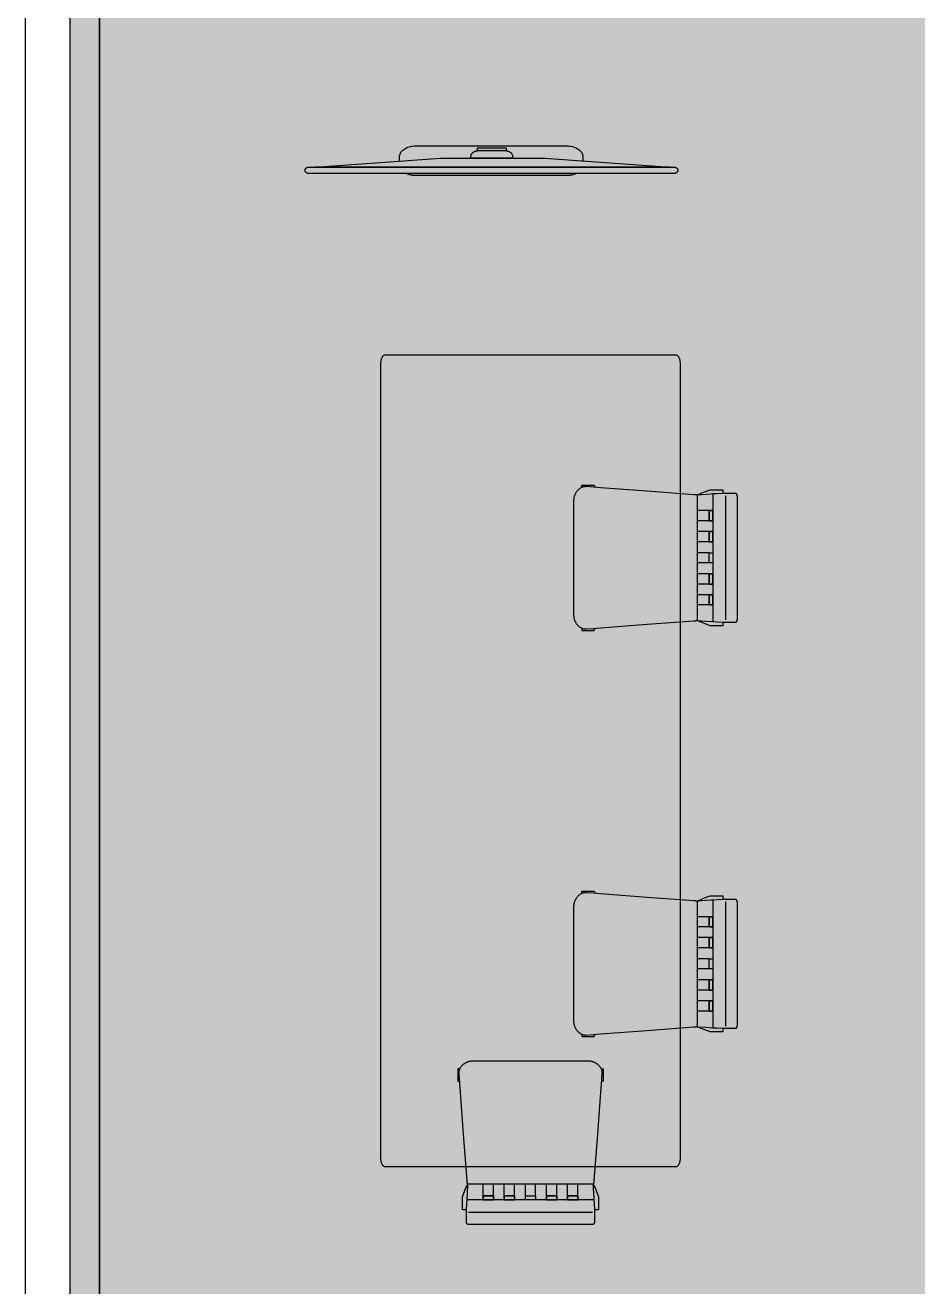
# Model space of a CAD drawing. Header units: metres. Extents: x -3.1 to 3, y -13.3 to 13.4.
# Drawn here: x -3.005 to 0, y -9.699 to -5.451 of the extents above; entities that cross this region are included whole.
import ezdxf

# ---------------------------------------------------------------- set-up
doc = ezdxf.new("R2010")
doc.units = ezdxf.units.M
doc.header["$MEASUREMENT"] = 0
for name, color, linetype in [('Poly-Appliances', 45, 'Continuous'), ('Poly-DimensionsExterior', 255, 'Continuous'), ('Poly-Furniture', 45, 'Continuous'), ('Poly-RoomsHatch', 31, 'Continuous'), ('Poly-WallsHatch', 8, 'Continuous')]:
    doc.layers.add(name, color=color, linetype=linetype)

msp = doc.modelspace()

# ---------------------------------------------------------------- hatches: boundary and pattern name
at = {"layer": 'Poly-RoomsHatch'}
h = msp.add_hatch(color=31, dxfattribs=at)
h.dxf.hatch_style = 1
h.paths.add_polyline_path([(-2.755273, -11.584335), (0.893237, -11.584335), (0.893237, -7.204682), (2.755273, -7.204682), (2.755273, 9.589497), (1.219811, 9.589497), (-1.184988, 9.589497), (-1.184988, 10.128293), (-2.755273, 10.128293)])
at = {"layer": 'Poly-WallsHatch'}
h = msp.add_hatch(color=8, dxfattribs=at)
h.dxf.hatch_style = 1
h.paths.add_polyline_path([(-2.755273, -11.584335), (-2.755273, 11.584334), (-2.855273, 11.684334), (-2.855273, -11.684335)])

# ---------------------------------------------------------------- linework, layer by layer
at = {"layer": 'Poly-Appliances', "color": 45}
for points in [[(-1.745025, -5.893995), (-1.744824, -5.890825), (-1.744234, -5.88773), (-1.743269, -5.884721), (-1.741948, -5.881809), (-1.740286, -5.879004), (-1.738299, -5.876319), (-1.736005, -5.873763), (-1.733418, -5.871349), (-1.730557, -5.869087), (-1.727437, -5.866988), (-1.724074, -5.865062), (-1.720485, -5.863323), (-1.716686, -5.861779), (-1.712695, -5.860442), (-1.708526, -5.859324), (-1.704197, -5.858435), (-1.699724, -5.857787), (-1.695123, -5.857389), (-1.690411, -5.857254)], [(-1.690411, -5.857254), (-1.182227, -5.857254)], [(-1.182227, -5.857254), (-1.177515, -5.857389), (-1.172914, -5.857787), (-1.168441, -5.858435), (-1.164112, -5.859324), (-1.159943, -5.860442), (-1.155952, -5.861779), (-1.152153, -5.863323), (-1.148564, -5.865062), (-1.145201, -5.866988), (-1.142081, -5.869087), (-1.13922, -5.871349), (-1.136633, -5.873763), (-1.134339, -5.876319), (-1.132352, -5.879004), (-1.13069, -5.881809), (-1.129369, -5.884721), (-1.128404, -5.88773), (-1.127814, -5.890825), (-1.127613, -5.893995)], [(-2.028676, -5.928758), (-1.607001, -5.898585)], [(-1.745025, -5.908462), (-1.745025, -5.893995)], [(-1.607001, -5.898585), (-1.255178, -5.898585)], [(-1.50441, -5.891497), (-1.504309, -5.889912), (-1.504014, -5.888365), (-1.503532, -5.886861), (-1.502872, -5.885405), (-1.502041, -5.884003), (-1.501048, -5.882661), (-1.499901, -5.881383), (-1.498608, -5.880176), (-1.497178, -5.879044), (-1.495618, -5.877995), (-1.493936, -5.877032), (-1.492142, -5.876162), (-1.490243, -5.87539), (-1.488247, -5.874721), (-1.486162, -5.874162), (-1.483997, -5.873717), (-1.48176, -5.873393), (-1.479459, -5.873194), (-1.477102, -5.873126)], [(-1.50441, -5.898588), (-1.50441, -5.891497)], [(-1.364734, -5.898588), (-1.50441, -5.898588)], [(-1.384914, -5.865225), (-1.483737, -5.865225)], [(-1.483737, -5.865225), (-1.483737, -5.873134)], [(-1.483737, -5.873134), (-1.384914, -5.873134)], [(-1.477102, -5.873126), (-1.392041, -5.873126)], [(-1.392041, -5.873126), (-1.389684, -5.873194), (-1.387383, -5.873393), (-1.385145, -5.873717), (-1.38298, -5.874162), (-1.380896, -5.874721), (-1.3789, -5.87539), (-1.377001, -5.876162), (-1.375206, -5.877032), (-1.373525, -5.877995), (-1.371965, -5.879044), (-1.370535, -5.880176), (-1.369242, -5.881383), (-1.368095, -5.882661), (-1.367102, -5.884003), (-1.366271, -5.885405), (-1.365611, -5.886861), (-1.365129, -5.888365), (-1.364834, -5.889912), (-1.364734, -5.891497)], [(-1.384914, -5.873134), (-1.384914, -5.865225)], [(-1.384914, -5.865225), (-1.384914, -5.865225)], [(-1.364734, -5.891497), (-1.364734, -5.898588)], [(-1.364734, -5.891497), (-1.364734, -5.891497)], [(-1.255178, -5.898585), (-0.833502, -5.928758)], [(-1.127613, -5.893995), (-1.127613, -5.907708)], [(-2.062742, -5.937945), (-2.062692, -5.937155), (-2.062544, -5.936384), (-2.062302, -5.935633), (-2.06197, -5.934906), (-2.061553, -5.934206), (-2.061055, -5.933535), (-2.060479, -5.932896), (-2.059831, -5.932292), (-2.059114, -5.931726), (-2.058333, -5.9312), (-2.057492, -5.930718), (-2.056594, -5.930282), (-2.055644, -5.929895), (-2.054647, -5.92956), (-2.053606, -5.929279), (-2.052525, -5.929056), (-2.051409, -5.928893), (-2.050263, -5.928793), (-2.049089, -5.928759)], [(-2.062742, -5.941233), (-2.062742, -5.937945)], [(-2.049089, -5.950418), (-2.050263, -5.950384), (-2.051409, -5.950284), (-2.052525, -5.950121), (-2.053606, -5.949898), (-2.054647, -5.949618), (-2.055644, -5.949283), (-2.056594, -5.948896), (-2.057492, -5.94846), (-2.058333, -5.947977), (-2.059114, -5.947452), (-2.059831, -5.946886), (-2.060479, -5.946282), (-2.061055, -5.945643), (-2.061553, -5.944972), (-2.06197, -5.944271), (-2.062302, -5.943544), (-2.062544, -5.942794), (-2.062692, -5.942022), (-2.062742, -5.941233)], [(-2.049089, -5.928759), (-0.822006, -5.928759)], [(-2.049089, -5.928759), (-2.049089, -5.928759)], [(-0.833502, -5.928758), (-2.028676, -5.928758)], [(-0.833502, -5.928758), (-0.833502, -5.928758)], [(-0.822006, -5.928759), (-0.820832, -5.928793), (-0.819685, -5.928893), (-0.818569, -5.929056), (-0.817489, -5.929279), (-0.816447, -5.92956), (-0.815449, -5.929895), (-0.814499, -5.930282), (-0.813601, -5.930718), (-0.812759, -5.9312), (-0.811978, -5.931726), (-0.81126, -5.932292), (-0.810612, -5.932896), (-0.810036, -5.933535), (-0.809538, -5.934206), (-0.80912, -5.934906), (-0.808789, -5.935633), (-0.808546, -5.936384), (-0.808398, -5.937155), (-0.808348, -5.937945)], [(-0.808348, -5.941233), (-0.808398, -5.942022), (-0.808546, -5.942794), (-0.808789, -5.943544), (-0.80912, -5.944271), (-0.809538, -5.944972), (-0.810036, -5.945643), (-0.810612, -5.946282), (-0.81126, -5.946886), (-0.811978, -5.947452), (-0.812759, -5.947977), (-0.813601, -5.94846), (-0.814499, -5.948896), (-0.815449, -5.949283), (-0.816447, -5.949618), (-0.817489, -5.949898), (-0.818569, -5.950121), (-0.819685, -5.950284), (-0.820832, -5.950384), (-0.822006, -5.950418)], [(-0.808348, -5.937945), (-0.808348, -5.941233)], [(-0.822006, -5.950418), (-2.049089, -5.950418)], [(-1.690411, -5.957254), (-1.69219, -5.957235), (-1.693954, -5.957178), (-1.695703, -5.957084), (-1.697436, -5.956953), (-1.699153, -5.956786), (-1.700852, -5.956583), (-1.702533, -5.956345), (-1.704195, -5.956073), (-1.705836, -5.955768), (-1.707456, -5.955429), (-1.709054, -5.955057), (-1.710629, -5.954653), (-1.71218, -5.954218), (-1.713707, -5.953752), (-1.715208, -5.953256), (-1.716683, -5.95273), (-1.718131, -5.952176), (-1.71955, -5.951592), (-1.72094, -5.950981)], [(-1.182227, -5.957254), (-1.690411, -5.957254)], [(-1.150496, -5.950421), (-1.151924, -5.951085), (-1.153385, -5.951719), (-1.154878, -5.952322), (-1.156401, -5.952894), (-1.157953, -5.953434), (-1.159534, -5.953941), (-1.161142, -5.954415), (-1.162777, -5.954855), (-1.164437, -5.95526), (-1.166122, -5.95563), (-1.16783, -5.955964), (-1.169561, -5.956261), (-1.171313, -5.95652), (-1.173086, -5.956742), (-1.174879, -5.956925), (-1.17669, -5.957068), (-1.178519, -5.957171), (-1.180365, -5.957233), (-1.182227, -5.957254)]]:
    msp.add_lwpolyline(points, dxfattribs=at)
at = {"layer": 'Poly-DimensionsExterior', "color": 255}
msp.add_lwpolyline([(-3.005273, -0.266607), (-3.005273, -11.684335), (-2.905273, -11.684335)], dxfattribs=at)
at = {"layer": 'Poly-Furniture', "color": 45}
for points in [[(-1.807853, -6.590485), (-1.807795, -6.587902), (-1.807623, -6.585379), (-1.807344, -6.582927), (-1.806961, -6.580553), (-1.806479, -6.578267), (-1.805903, -6.576078), (-1.805237, -6.573995), (-1.804488, -6.572027), (-1.803658, -6.570183), (-1.802753, -6.568472), (-1.801779, -6.566902), (-1.800738, -6.565484), (-1.799637, -6.564225), (-1.798481, -6.563135), (-1.797272, -6.562224), (-1.796018, -6.561499), (-1.794722, -6.56097), (-1.793389, -6.560646), (-1.792024, -6.560536)], [(-1.792024, -6.560536), (-0.815954, -6.560536)], [(-0.815954, -6.560536), (-0.814586, -6.560646), (-0.813251, -6.56097), (-0.811953, -6.561499), (-0.810697, -6.562224), (-0.809487, -6.563135), (-0.808329, -6.564225), (-0.807227, -6.565484), (-0.806186, -6.566902), (-0.805211, -6.568472), (-0.804306, -6.570183), (-0.803476, -6.572027), (-0.802726, -6.573995), (-0.80206, -6.576078), (-0.801484, -6.578267), (-0.801002, -6.580553), (-0.800619, -6.582927), (-0.800339, -6.585379), (-0.800168, -6.587902), (-0.80011, -6.590485)], [(-1.807853, -9.2661), (-1.807853, -6.590485)], [(-0.80011, -6.590485), (-0.80011, -9.2661)], [(-0.80011, -6.590485), (-0.80011, -6.590485)], [(-1.145764, -7.018057), (-1.144573, -7.016695), (-1.143336, -7.015389), (-1.142055, -7.014143), (-1.140733, -7.012958), (-1.13937, -7.011836), (-1.137968, -7.010779), (-1.136529, -7.009788), (-1.135054, -7.008866), (-1.133545, -7.008014), (-1.132004, -7.007234), (-1.130431, -7.006529), (-1.128829, -7.005899), (-1.1272, -7.005348), (-1.125544, -7.004876), (-1.123863, -7.004486), (-1.122159, -7.004179), (-1.120434, -7.003958), (-1.118688, -7.003823), (-1.116925, -7.003778)], [(-1.130848, -7.006709), (-1.130697, -6.99995)], [(-1.130697, -6.99995), (-1.089615, -6.999848)], [(-1.116925, -7.003778), (-1.092541, -7.005602)], [(-1.092541, -7.005602), (-1.068158, -7.007433)], [(-1.089615, -6.999848), (-1.086664, -7.006601)], [(-1.068158, -7.007433), (-0.910915, -7.019208)], [(-1.15776, -7.052391), (-1.157722, -7.050291), (-1.15761, -7.048212), (-1.157424, -7.046158), (-1.157166, -7.04413), (-1.156838, -7.042129), (-1.156442, -7.040158), (-1.155979, -7.038218), (-1.15545, -7.036311), (-1.154858, -7.034439), (-1.154203, -7.032604), (-1.153487, -7.030808), (-1.152712, -7.029053), (-1.15188, -7.02734), (-1.150992, -7.025671), (-1.150049, -7.024049), (-1.149053, -7.022474), (-1.148006, -7.020949), (-1.146909, -7.019477), (-1.145764, -7.018057)], [(-1.15776, -7.436485), (-1.15776, -7.052391)], [(-0.910915, -7.019208), (-0.753673, -7.030976)], [(-0.753673, -7.030976), (-0.753363, -7.030977), (-0.753054, -7.030981), (-0.752745, -7.030988), (-0.752438, -7.030998), (-0.75213, -7.03101), (-0.751824, -7.031025), (-0.751518, -7.031043), (-0.751212, -7.031063), (-0.750908, -7.031086), (-0.750604, -7.031112), (-0.7503, -7.03114), (-0.749998, -7.031171), (-0.749696, -7.031205), (-0.749394, -7.031241), (-0.749093, -7.03128), (-0.748793, -7.031321), (-0.748494, -7.031365), (-0.748195, -7.031412), (-0.747897, -7.031461)], [(-0.747897, -7.031461), (-0.747599, -7.031513), (-0.747302, -7.031568), (-0.747005, -7.031626), (-0.746709, -7.031686), (-0.746414, -7.031748), (-0.746119, -7.031813), (-0.745825, -7.03188), (-0.745532, -7.03195), (-0.74524, -7.032022), (-0.744949, -7.032096), (-0.744658, -7.032173), (-0.744368, -7.032253), (-0.744079, -7.032335), (-0.743791, -7.032419), (-0.743504, -7.032506), (-0.743217, -7.032596), (-0.742932, -7.032688), (-0.742647, -7.032782), (-0.742363, -7.032879)], [(-0.742363, -7.032886), (-0.742375, -7.085516)], [(-0.742363, -7.032886), (-0.742375, -7.085516)], [(-0.742363, -7.032879), (-0.735986, -7.029977)], [(-0.738834, -7.032669), (-0.742363, -7.032886)], [(-0.738834, -7.032669), (-0.742363, -7.032886)], [(-0.735305, -7.032445), (-0.738834, -7.032669)], [(-0.735305, -7.032445), (-0.738834, -7.032669)], [(-0.735986, -7.029977), (-0.729608, -7.027075)], [(-0.731782, -7.032228), (-0.735305, -7.032445)], [(-0.731782, -7.032228), (-0.735305, -7.032445)], [(-0.728253, -7.032004), (-0.731782, -7.032228)], [(-0.728253, -7.032004), (-0.731782, -7.032228)], [(-0.729608, -7.027075), (-0.720918, -7.023123)], [(-0.712186, -7.030998), (-0.728253, -7.032004)], [(-0.720918, -7.023123), (-0.699022, -7.015633)], [(-0.696114, -7.029999), (-0.712186, -7.030998)], [(-0.699022, -7.015633), (-0.655814, -7.015633)], [(-0.68982, -7.029608), (-0.696114, -7.029999)], [(-0.675964, -7.028747), (-0.68982, -7.029608)], [(-0.68982, -7.029608), (-0.68982, -7.459268)], [(-0.655814, -7.027487), (-0.675964, -7.028747)], [(-0.655814, -7.015633), (-0.655814, -7.027487)], [(-0.614755, -7.027487), (-0.655814, -7.027487)], [(-0.646979, -7.03534), (-0.646979, -7.453543)], [(-0.609654, -7.030035), (-0.609865, -7.029792), (-0.610083, -7.029559), (-0.61031, -7.029337), (-0.610543, -7.029126), (-0.610784, -7.028925), (-0.611032, -7.028737), (-0.611286, -7.02856), (-0.611547, -7.028395), (-0.611814, -7.028244), (-0.612087, -7.028104), (-0.612365, -7.027978), (-0.612648, -7.027866), (-0.612937, -7.027768), (-0.61323, -7.027683), (-0.613527, -7.027614), (-0.613829, -7.027559), (-0.614134, -7.02752), (-0.614443, -7.027496), (-0.614755, -7.027487)], [(-0.607529, -7.036172), (-0.607535, -7.035796), (-0.607555, -7.035424), (-0.607588, -7.035056), (-0.607634, -7.034693), (-0.607692, -7.034334), (-0.607762, -7.033982), (-0.607844, -7.033635), (-0.607938, -7.033294), (-0.608043, -7.032959), (-0.608159, -7.032631), (-0.608285, -7.03231), (-0.608423, -7.031997), (-0.60857, -7.031691), (-0.608728, -7.031393), (-0.608895, -7.031103), (-0.609071, -7.030822), (-0.609257, -7.03055), (-0.609451, -7.030288), (-0.609654, -7.030035)], [(-0.607529, -7.452704), (-0.607529, -7.036172)], [(-0.742375, -7.085516), (-0.742387, -7.139607)], [(-0.742375, -7.085516), (-0.742387, -7.139607)], [(-0.702407, -7.085516), (-0.742375, -7.085516)], [(-0.702407, -7.119849), (-0.702407, -7.085516)], [(-0.702407, -7.085516), (-0.68982, -7.085516)], [(-0.68982, -7.085516), (-0.702407, -7.085516)], [(-0.702407, -7.085516), (-0.702407, -7.119849)], [(-0.68982, -7.085516), (-0.702407, -7.085516)], [(-0.702407, -7.085516), (-0.702407, -7.119849)], [(-0.68982, -7.085516), (-0.702407, -7.085516)], [(-0.702407, -7.085516), (-0.702407, -7.119849)], [(-0.68982, -7.085516), (-0.68982, -7.119849)], [(-0.68982, -7.119849), (-0.68982, -7.085516)], [(-0.68982, -7.119849), (-0.68982, -7.085516)], [(-0.68982, -7.119849), (-0.68982, -7.085516)], [(-0.702407, -7.119849), (-0.742375, -7.119849)], [(-0.68982, -7.119849), (-0.702407, -7.119849)], [(-0.702407, -7.119849), (-0.702407, -7.119849)], [(-0.702407, -7.119849), (-0.68982, -7.119849)], [(-0.702407, -7.119849), (-0.702407, -7.119849)], [(-0.702407, -7.119849), (-0.68982, -7.119849)], [(-0.702407, -7.119849), (-0.68982, -7.119849)], [(-0.68982, -7.119849), (-0.68982, -7.119849)], [(-0.68982, -7.119849), (-0.68982, -7.119849)], [(-0.742387, -7.139607), (-0.742399, -7.190347)], [(-0.742387, -7.139607), (-0.742399, -7.190347)], [(-0.702407, -7.156014), (-0.742375, -7.156014)], [(-0.702407, -7.190347), (-0.702407, -7.156014)], [(-0.702407, -7.156014), (-0.68982, -7.156014)], [(-0.68982, -7.156014), (-0.702407, -7.156014)], [(-0.702407, -7.156014), (-0.702407, -7.190347)], [(-0.68982, -7.156014), (-0.702407, -7.156014)], [(-0.702407, -7.156014), (-0.702407, -7.190347)], [(-0.68982, -7.156014), (-0.702407, -7.156014)], [(-0.702407, -7.156014), (-0.702407, -7.190347)], [(-0.68982, -7.156014), (-0.68982, -7.190347)], [(-0.68982, -7.190347), (-0.68982, -7.156014)], [(-0.68982, -7.190347), (-0.68982, -7.156014)], [(-0.68982, -7.190347), (-0.68982, -7.156014)], [(-0.702407, -7.190347), (-0.742411, -7.190347)], [(-0.742399, -7.190347), (-0.742399, -7.227467)], [(-0.742399, -7.190347), (-0.742399, -7.227467)], [(-0.68982, -7.190347), (-0.702407, -7.190347)], [(-0.702407, -7.190347), (-0.702407, -7.190347)], [(-0.702407, -7.190347), (-0.68982, -7.190347)], [(-0.702407, -7.190347), (-0.702407, -7.190347)], [(-0.702407, -7.190347), (-0.68982, -7.190347)], [(-0.702407, -7.190347), (-0.68982, -7.190347)], [(-0.68982, -7.190347), (-0.68982, -7.190347)], [(-0.68982, -7.190347), (-0.68982, -7.190347)], [(-0.742399, -7.227467), (-0.742411, -7.242542)], [(-0.742399, -7.227467), (-0.742411, -7.242542)], [(-0.702407, -7.227467), (-0.742411, -7.227467)], [(-0.742411, -7.242542), (-0.742411, -7.261409)], [(-0.742411, -7.242542), (-0.742411, -7.261409)], [(-0.742411, -7.261409), (-0.742387, -7.349269)], [(-0.742411, -7.261409), (-0.742387, -7.349269)], [(-0.702407, -7.261409), (-0.742411, -7.261409)], [(-0.702407, -7.261409), (-0.702407, -7.227467)], [(-0.702407, -7.227467), (-0.68982, -7.227467)], [(-0.68982, -7.261409), (-0.702407, -7.261409)], [(-0.702407, -7.261409), (-0.702407, -7.261409)], [(-0.68982, -7.227467), (-0.68982, -7.261409)], [(-0.702407, -7.298529), (-0.742375, -7.298529)], [(-0.702407, -7.332863), (-0.702407, -7.298529)], [(-0.702407, -7.298529), (-0.68982, -7.298529)], [(-0.68982, -7.298529), (-0.702407, -7.298529)], [(-0.702407, -7.298529), (-0.702407, -7.332863)], [(-0.68982, -7.298529), (-0.702407, -7.298529)], [(-0.702407, -7.298529), (-0.702407, -7.332863)], [(-0.68982, -7.298529), (-0.68982, -7.332863)], [(-0.68982, -7.332863), (-0.68982, -7.298529)], [(-0.68982, -7.332863), (-0.68982, -7.298529)], [(-0.742387, -7.349269), (-0.742375, -7.40336)], [(-0.742387, -7.349269), (-0.742375, -7.40336)], [(-0.702407, -7.332863), (-0.742375, -7.332863)], [(-0.68982, -7.332863), (-0.702407, -7.332863)], [(-0.702407, -7.332863), (-0.702407, -7.332863)], [(-0.702407, -7.332863), (-0.68982, -7.332863)], [(-0.702407, -7.332863), (-0.68982, -7.332863)], [(-0.68982, -7.332863), (-0.68982, -7.332863)], [(-0.68982, -7.332863), (-0.68982, -7.332863)], [(-0.702407, -7.369027), (-0.742375, -7.369027)], [(-0.702407, -7.40336), (-0.702407, -7.369027)], [(-0.702407, -7.369027), (-0.68982, -7.369027)], [(-0.68982, -7.369027), (-0.702407, -7.369027)], [(-0.702407, -7.369027), (-0.702407, -7.40336)], [(-0.68982, -7.369027), (-0.702407, -7.369027)], [(-0.702407, -7.369027), (-0.702407, -7.40336)], [(-0.68982, -7.369027), (-0.68982, -7.40336)], [(-0.68982, -7.40336), (-0.68982, -7.369027)], [(-0.68982, -7.40336), (-0.68982, -7.369027)], [(-0.742375, -7.40336), (-0.742363, -7.45599)], [(-0.742375, -7.40336), (-0.742363, -7.45599)], [(-0.702407, -7.40336), (-0.742375, -7.40336)], [(-0.68982, -7.40336), (-0.702407, -7.40336)], [(-0.702407, -7.40336), (-0.702407, -7.40336)], [(-0.702407, -7.40336), (-0.68982, -7.40336)], [(-0.702407, -7.40336), (-0.68982, -7.40336)], [(-0.68982, -7.40336), (-0.68982, -7.40336)], [(-0.68982, -7.40336), (-0.68982, -7.40336)], [(-1.145764, -7.470819), (-1.146909, -7.4694), (-1.148006, -7.467927), (-1.149053, -7.466402), (-1.150049, -7.464828), (-1.150992, -7.463205), (-1.15188, -7.461536), (-1.152712, -7.459823), (-1.153487, -7.458068), (-1.154203, -7.456272), (-1.154858, -7.454437), (-1.15545, -7.452565), (-1.155979, -7.450658), (-1.156442, -7.448718), (-1.156838, -7.446747), (-1.157166, -7.444746), (-1.157424, -7.442718), (-1.15761, -7.440664), (-1.157722, -7.438586), (-1.15776, -7.436485)], [(-1.116925, -7.485098), (-1.118688, -7.485053), (-1.120434, -7.484918), (-1.122159, -7.484697), (-1.123863, -7.48439), (-1.125544, -7.484), (-1.1272, -7.483528), (-1.128829, -7.482977), (-1.130431, -7.482347), (-1.132004, -7.481642), (-1.133545, -7.480862), (-1.135054, -7.48001), (-1.136529, -7.479088), (-1.137968, -7.478098), (-1.13937, -7.47704), (-1.140733, -7.475918), (-1.142055, -7.474733), (-1.143336, -7.473487), (-1.144573, -7.472181), (-1.145764, -7.470819)], [(-0.910915, -7.469668), (-1.068158, -7.481443)], [(-0.753673, -7.4579), (-0.910915, -7.469668)], [(-0.747897, -7.457415), (-0.748195, -7.457464), (-0.748494, -7.457511), (-0.748793, -7.457555), (-0.749093, -7.457596), (-0.749394, -7.457635), (-0.749696, -7.457671), (-0.749998, -7.457705), (-0.7503, -7.457736), (-0.750604, -7.457764), (-0.750908, -7.45779), (-0.751212, -7.457813), (-0.751518, -7.457833), (-0.751824, -7.457851), (-0.75213, -7.457866), (-0.752438, -7.457878), (-0.752745, -7.457888), (-0.753054, -7.457895), (-0.753363, -7.457899), (-0.753673, -7.4579)], [(-0.742363, -7.455997), (-0.742647, -7.456094), (-0.742932, -7.456188), (-0.743217, -7.45628), (-0.743504, -7.45637), (-0.743791, -7.456457), (-0.744079, -7.456541), (-0.744368, -7.456623), (-0.744658, -7.456703), (-0.744949, -7.45678), (-0.74524, -7.456854), (-0.745532, -7.456926), (-0.745825, -7.456996), (-0.746119, -7.457063), (-0.746414, -7.457128), (-0.746709, -7.45719), (-0.747005, -7.45725), (-0.747302, -7.457308), (-0.747599, -7.457363), (-0.747897, -7.457415)], [(-0.742363, -7.45599), (-0.712186, -7.457879)], [(-0.735986, -7.458899), (-0.742363, -7.455997)], [(-0.729608, -7.461801), (-0.735986, -7.458899)], [(-0.699022, -7.473243), (-0.729608, -7.461801)], [(-0.712186, -7.457879), (-0.68982, -7.459268)], [(-0.655814, -7.473243), (-0.699022, -7.473243)], [(-0.68982, -7.459268), (-0.675964, -7.460129)], [(-0.675964, -7.460129), (-0.655814, -7.461389)], [(-0.655814, -7.461389), (-0.655814, -7.473243)], [(-0.655814, -7.461389), (-0.614755, -7.461389)], [(-0.614755, -7.461389), (-0.614443, -7.461381), (-0.614134, -7.461357), (-0.613829, -7.461317), (-0.613527, -7.461262), (-0.61323, -7.461193), (-0.612937, -7.461108), (-0.612648, -7.46101), (-0.612365, -7.460898), (-0.612087, -7.460772), (-0.611814, -7.460633), (-0.611547, -7.460481), (-0.611286, -7.460316), (-0.611032, -7.460139), (-0.610784, -7.459951), (-0.610543, -7.459751), (-0.61031, -7.459539), (-0.610083, -7.459317), (-0.609865, -7.459084), (-0.609654, -7.458841)], [(-0.609654, -7.458841), (-0.609451, -7.458588), (-0.609257, -7.458326), (-0.609071, -7.458054), (-0.608895, -7.457773), (-0.608728, -7.457483), (-0.60857, -7.457185), (-0.608423, -7.45688), (-0.608285, -7.456566), (-0.608159, -7.456245), (-0.608043, -7.455917), (-0.607938, -7.455582), (-0.607844, -7.455241), (-0.607762, -7.454894), (-0.607692, -7.454542), (-0.607634, -7.454184), (-0.607588, -7.45382), (-0.607555, -7.453453), (-0.607535, -7.45308), (-0.607529, -7.452704)], [(-1.130848, -7.482167), (-1.130697, -7.48889)], [(-1.130697, -7.48889), (-1.089615, -7.488984)], [(-1.092541, -7.483274), (-1.116925, -7.485098)], [(-1.068158, -7.481443), (-1.092541, -7.483274)], [(-1.089615, -7.488984), (-1.086935, -7.482854)], [(-1.130848, -8.374468), (-1.130697, -8.367708)], [(-1.130697, -8.367708), (-1.089615, -8.367607)], [(-1.089615, -8.367607), (-1.086664, -8.37436)], [(-1.15776, -8.420149), (-1.157723, -8.418049), (-1.15761, -8.415971), (-1.157424, -8.413917), (-1.157166, -8.411888), (-1.156838, -8.409888), (-1.156442, -8.407916), (-1.155979, -8.405976), (-1.15545, -8.40407), (-1.154858, -8.402198), (-1.154203, -8.400363), (-1.153487, -8.398567), (-1.152713, -8.396811), (-1.15188, -8.395098), (-1.150992, -8.39343), (-1.150049, -8.391807), (-1.149053, -8.390233), (-1.148006, -8.388708), (-1.14691, -8.387235), (-1.145764, -8.385816)], [(-1.145764, -8.385816), (-1.144573, -8.384453), (-1.143336, -8.383148), (-1.142055, -8.381902), (-1.140733, -8.380717), (-1.13937, -8.379595), (-1.137968, -8.378537), (-1.136529, -8.377547), (-1.135054, -8.376624), (-1.133545, -8.375773), (-1.132004, -8.374993), (-1.130431, -8.374288), (-1.128829, -8.373658), (-1.1272, -8.373107), (-1.125544, -8.372635), (-1.123863, -8.372245), (-1.122159, -8.371938), (-1.120434, -8.371716), (-1.118688, -8.371582), (-1.116925, -8.371537)], [(-1.116925, -8.371537), (-1.092541, -8.373361)], [(-1.092541, -8.373361), (-1.068158, -8.375192)], [(-1.068158, -8.375192), (-0.910915, -8.386967)], [(-0.910915, -8.386967), (-0.753673, -8.398734)], [(-0.753673, -8.398734), (-0.753363, -8.398736), (-0.753054, -8.39874), (-0.752745, -8.398747), (-0.752438, -8.398756), (-0.75213, -8.398769), (-0.751824, -8.398784), (-0.751518, -8.398802), (-0.751213, -8.398822), (-0.750908, -8.398845), (-0.750604, -8.398871), (-0.7503, -8.398899), (-0.749998, -8.39893), (-0.749696, -8.398964), (-0.749394, -8.399), (-0.749094, -8.399039), (-0.748793, -8.39908), (-0.748494, -8.399124), (-0.748195, -8.39917), (-0.747898, -8.399219)], [(-0.747898, -8.399219), (-0.747599, -8.399272), (-0.747302, -8.399327), (-0.747005, -8.399385), (-0.746709, -8.399444), (-0.746414, -8.399507), (-0.746119, -8.399571), (-0.745825, -8.399639), (-0.745532, -8.399708), (-0.74524, -8.39978), (-0.744949, -8.399855), (-0.744658, -8.399932), (-0.744368, -8.400011), (-0.744079, -8.400093), (-0.743791, -8.400178), (-0.743504, -8.400265), (-0.743217, -8.400354), (-0.742932, -8.400446), (-0.742647, -8.400541), (-0.742363, -8.400638)], [(-0.742363, -8.400645), (-0.742375, -8.453274)], [(-0.742363, -8.400645), (-0.742375, -8.453274)], [(-0.742363, -8.400638), (-0.735986, -8.397736)], [(-0.738834, -8.400428), (-0.742363, -8.400645)], [(-0.738834, -8.400428), (-0.742363, -8.400645)], [(-0.735305, -8.400204), (-0.738834, -8.400428)], [(-0.735305, -8.400204), (-0.738834, -8.400428)], [(-0.735986, -8.397736), (-0.729608, -8.394834)], [(-0.731782, -8.399987), (-0.735305, -8.400204)], [(-0.731782, -8.399987), (-0.735305, -8.400204)], [(-0.728253, -8.399762), (-0.731782, -8.399987)], [(-0.728253, -8.399762), (-0.731782, -8.399987)], [(-0.729608, -8.394834), (-0.720919, -8.390882)], [(-0.712187, -8.398756), (-0.728253, -8.399762)], [(-0.720919, -8.390882), (-0.699022, -8.383392)], [(-0.696114, -8.397757), (-0.712187, -8.398756)], [(-0.699022, -8.383392), (-0.655814, -8.383392)], [(-0.689821, -8.397367), (-0.696114, -8.397757)], [(-0.675964, -8.396505), (-0.689821, -8.397367)], [(-0.689821, -8.397367), (-0.689821, -8.827027)], [(-0.655814, -8.395246), (-0.675964, -8.396505)], [(-0.655814, -8.383392), (-0.655814, -8.395246)], [(-0.614755, -8.395246), (-0.655814, -8.395246)], [(-0.646979, -8.403099), (-0.646979, -8.821302)], [(-0.609655, -8.397794), (-0.609865, -8.397551), (-0.610083, -8.397318), (-0.61031, -8.397096), (-0.610543, -8.396884), (-0.610784, -8.396684), (-0.611032, -8.396495), (-0.611286, -8.396319), (-0.611547, -8.396154), (-0.611814, -8.396002), (-0.612087, -8.395863), (-0.612365, -8.395737), (-0.612648, -8.395625), (-0.612937, -8.395526), (-0.61323, -8.395442), (-0.613527, -8.395372), (-0.613829, -8.395318), (-0.614134, -8.395278), (-0.614443, -8.395254), (-0.614755, -8.395246)], [(-0.607529, -8.403931), (-0.607535, -8.403555), (-0.607555, -8.403182), (-0.607588, -8.402814), (-0.607634, -8.402451), (-0.607692, -8.402093), (-0.607762, -8.40174), (-0.607844, -8.401393), (-0.607938, -8.401052), (-0.608043, -8.400718), (-0.608159, -8.40039), (-0.608285, -8.400069), (-0.608423, -8.399755), (-0.60857, -8.399449), (-0.608728, -8.399151), (-0.608895, -8.398862), (-0.609071, -8.398581), (-0.609257, -8.398309), (-0.609451, -8.398047), (-0.609655, -8.397794)], [(-0.607529, -8.820462), (-0.607529, -8.403931)], [(-1.15776, -8.804244), (-1.15776, -8.420149)], [(-0.742375, -8.453274), (-0.742387, -8.507365)], [(-0.742375, -8.453274), (-0.742387, -8.507365)], [(-0.702407, -8.453274), (-0.742375, -8.453274)], [(-0.702407, -8.487608), (-0.702407, -8.453274)], [(-0.702407, -8.453274), (-0.689821, -8.453274)], [(-0.689821, -8.453274), (-0.702407, -8.453274)], [(-0.702407, -8.453274), (-0.702407, -8.487608)], [(-0.689821, -8.453274), (-0.702407, -8.453274)], [(-0.702407, -8.453274), (-0.702407, -8.487608)], [(-0.689821, -8.453274), (-0.702407, -8.453274)], [(-0.702407, -8.453274), (-0.702407, -8.487608)], [(-0.689821, -8.453274), (-0.689821, -8.487608)], [(-0.689821, -8.487608), (-0.689821, -8.453274)], [(-0.689821, -8.487608), (-0.689821, -8.453274)], [(-0.689821, -8.487608), (-0.689821, -8.453274)], [(-0.702407, -8.487608), (-0.742375, -8.487608)], [(-0.689821, -8.487608), (-0.702407, -8.487608)], [(-0.702407, -8.487608), (-0.702407, -8.487608)], [(-0.702407, -8.487608), (-0.689821, -8.487608)], [(-0.702407, -8.487608), (-0.702407, -8.487608)], [(-0.702407, -8.487608), (-0.689821, -8.487608)], [(-0.702407, -8.487608), (-0.689821, -8.487608)], [(-0.689821, -8.487608), (-0.689821, -8.487608)], [(-0.689821, -8.487608), (-0.689821, -8.487608)], [(-0.742387, -8.507365), (-0.742399, -8.558106)], [(-0.742387, -8.507365), (-0.742399, -8.558106)], [(-0.702407, -8.523772), (-0.742375, -8.523772)], [(-0.702407, -8.558106), (-0.702407, -8.523772)], [(-0.702407, -8.523772), (-0.689821, -8.523772)], [(-0.689821, -8.523772), (-0.702407, -8.523772)], [(-0.702407, -8.523772), (-0.702407, -8.558106)], [(-0.689821, -8.523772), (-0.702407, -8.523772)], [(-0.702407, -8.523772), (-0.702407, -8.558106)], [(-0.689821, -8.523772), (-0.702407, -8.523772)], [(-0.702407, -8.523772), (-0.702407, -8.558106)], [(-0.689821, -8.523772), (-0.689821, -8.558106)], [(-0.689821, -8.558106), (-0.689821, -8.523772)], [(-0.689821, -8.558106), (-0.689821, -8.523772)], [(-0.689821, -8.558106), (-0.689821, -8.523772)], [(-0.702407, -8.558106), (-0.742411, -8.558106)], [(-0.742399, -8.558106), (-0.742399, -8.595225)], [(-0.742399, -8.558106), (-0.742399, -8.595225)], [(-0.689821, -8.558106), (-0.702407, -8.558106)], [(-0.702407, -8.558106), (-0.702407, -8.558106)], [(-0.702407, -8.558106), (-0.689821, -8.558106)], [(-0.702407, -8.558106), (-0.702407, -8.558106)], [(-0.702407, -8.558106), (-0.689821, -8.558106)], [(-0.702407, -8.558106), (-0.689821, -8.558106)], [(-0.689821, -8.558106), (-0.689821, -8.558106)], [(-0.689821, -8.558106), (-0.689821, -8.558106)], [(-0.742399, -8.595225), (-0.742411, -8.6103)], [(-0.742399, -8.595225), (-0.742411, -8.6103)], [(-0.702407, -8.595225), (-0.742411, -8.595225)], [(-0.742411, -8.6103), (-0.742411, -8.629168)], [(-0.742411, -8.6103), (-0.742411, -8.629168)], [(-0.702407, -8.629168), (-0.702407, -8.595225)], [(-0.702407, -8.595225), (-0.689821, -8.595225)], [(-0.689821, -8.595225), (-0.689821, -8.629168)], [(-0.742411, -8.629168), (-0.742387, -8.717028)], [(-0.742411, -8.629168), (-0.742387, -8.717028)], [(-0.702407, -8.629168), (-0.742411, -8.629168)], [(-0.702407, -8.666288), (-0.742375, -8.666288)], [(-0.689821, -8.629168), (-0.702407, -8.629168)], [(-0.702407, -8.629168), (-0.702407, -8.629168)], [(-0.702407, -8.700621), (-0.702407, -8.666288)], [(-0.702407, -8.666288), (-0.689821, -8.666288)], [(-0.689821, -8.666288), (-0.702407, -8.666288)], [(-0.702407, -8.666288), (-0.702407, -8.700621)], [(-0.689821, -8.666288), (-0.702407, -8.666288)], [(-0.702407, -8.666288), (-0.702407, -8.700621)], [(-0.689821, -8.666288), (-0.689821, -8.700621)], [(-0.689821, -8.700621), (-0.689821, -8.666288)], [(-0.689821, -8.700621), (-0.689821, -8.666288)], [(-0.702407, -8.700621), (-0.742375, -8.700621)], [(-0.689821, -8.700621), (-0.702407, -8.700621)], [(-0.702407, -8.700621), (-0.702407, -8.700621)], [(-0.702407, -8.700621), (-0.689821, -8.700621)], [(-0.702407, -8.700621), (-0.689821, -8.700621)], [(-0.689821, -8.700621), (-0.689821, -8.700621)], [(-0.689821, -8.700621), (-0.689821, -8.700621)], [(-0.742387, -8.717028), (-0.742375, -8.771119)], [(-0.742387, -8.717028), (-0.742375, -8.771119)], [(-0.702407, -8.736786), (-0.742375, -8.736786)], [(-0.702407, -8.771119), (-0.702407, -8.736786)], [(-0.702407, -8.736786), (-0.689821, -8.736786)], [(-0.689821, -8.736786), (-0.702407, -8.736786)], [(-0.702407, -8.736786), (-0.702407, -8.771119)], [(-0.689821, -8.736786), (-0.702407, -8.736786)], [(-0.702407, -8.736786), (-0.702407, -8.771119)], [(-0.689821, -8.736786), (-0.689821, -8.771119)], [(-0.689821, -8.771119), (-0.689821, -8.736786)], [(-0.689821, -8.771119), (-0.689821, -8.736786)], [(-0.742375, -8.771119), (-0.742363, -8.823748)], [(-0.742375, -8.771119), (-0.742363, -8.823748)], [(-0.702407, -8.771119), (-0.742375, -8.771119)], [(-0.689821, -8.771119), (-0.702407, -8.771119)], [(-0.702407, -8.771119), (-0.702407, -8.771119)], [(-0.702407, -8.771119), (-0.689821, -8.771119)], [(-0.702407, -8.771119), (-0.689821, -8.771119)], [(-0.689821, -8.771119), (-0.689821, -8.771119)], [(-0.689821, -8.771119), (-0.689821, -8.771119)], [(-1.145764, -8.838577), (-1.14691, -8.837158), (-1.148006, -8.835685), (-1.149053, -8.834161), (-1.150049, -8.832586), (-1.150992, -8.830964), (-1.15188, -8.829295), (-1.152713, -8.827582), (-1.153487, -8.825826), (-1.154203, -8.82403), (-1.154858, -8.822195), (-1.15545, -8.820324), (-1.155979, -8.818417), (-1.156442, -8.816477), (-1.156838, -8.814506), (-1.157166, -8.812505), (-1.157424, -8.810476), (-1.15761, -8.808422), (-1.157723, -8.806344), (-1.15776, -8.804244)], [(-0.753673, -8.825659), (-0.910915, -8.837426)], [(-0.747898, -8.825174), (-0.748195, -8.825223), (-0.748494, -8.825269), (-0.748793, -8.825313), (-0.749094, -8.825355), (-0.749394, -8.825393), (-0.749696, -8.82543), (-0.749998, -8.825463), (-0.7503, -8.825494), (-0.750604, -8.825523), (-0.750908, -8.825548), (-0.751213, -8.825571), (-0.751518, -8.825592), (-0.751824, -8.825609), (-0.75213, -8.825624), (-0.752438, -8.825637), (-0.752745, -8.825646), (-0.753054, -8.825653), (-0.753363, -8.825657), (-0.753673, -8.825659)], [(-0.742363, -8.823755), (-0.742647, -8.823852), (-0.742932, -8.823947), (-0.743217, -8.824039), (-0.743504, -8.824128), (-0.743791, -8.824215), (-0.744079, -8.8243), (-0.744368, -8.824382), (-0.744658, -8.824461), (-0.744949, -8.824538), (-0.74524, -8.824613), (-0.745532, -8.824685), (-0.745825, -8.824755), (-0.746119, -8.824822), (-0.746414, -8.824887), (-0.746709, -8.824949), (-0.747005, -8.825009), (-0.747302, -8.825066), (-0.747599, -8.825121), (-0.747898, -8.825174)], [(-0.742363, -8.823748), (-0.712187, -8.825637)], [(-0.735986, -8.826657), (-0.742363, -8.823755)], [(-0.729608, -8.82956), (-0.735986, -8.826657)], [(-0.699022, -8.841002), (-0.729608, -8.82956)], [(-0.712187, -8.825637), (-0.689821, -8.827027)], [(-0.689821, -8.827027), (-0.675964, -8.827888)], [(-0.675964, -8.827888), (-0.655814, -8.829147)], [(-0.655814, -8.829147), (-0.655814, -8.841002)], [(-0.655814, -8.829147), (-0.614755, -8.829147)], [(-0.614755, -8.829147), (-0.614443, -8.829139), (-0.614134, -8.829115), (-0.613829, -8.829076), (-0.613527, -8.829021), (-0.61323, -8.828951), (-0.612937, -8.828867), (-0.612648, -8.828768), (-0.612365, -8.828656), (-0.612087, -8.82853), (-0.611814, -8.828391), (-0.611547, -8.828239), (-0.611286, -8.828075), (-0.611032, -8.827898), (-0.610784, -8.827709), (-0.610543, -8.827509), (-0.61031, -8.827298), (-0.610083, -8.827075), (-0.609865, -8.826843), (-0.609655, -8.8266)], [(-0.609655, -8.8266), (-0.609451, -8.826347), (-0.609257, -8.826084), (-0.609071, -8.825812), (-0.608895, -8.825531), (-0.608728, -8.825242), (-0.60857, -8.824944), (-0.608423, -8.824638), (-0.608285, -8.824324), (-0.608159, -8.824004), (-0.608043, -8.823676), (-0.607938, -8.823341), (-0.607844, -8.823), (-0.607762, -8.822653), (-0.607692, -8.8223), (-0.607634, -8.821942), (-0.607588, -8.821579), (-0.607555, -8.821211), (-0.607535, -8.820839), (-0.607529, -8.820462)], [(-1.116925, -8.852856), (-1.118688, -8.852811), (-1.120434, -8.852677), (-1.122159, -8.852455), (-1.123863, -8.852149), (-1.125544, -8.851758), (-1.1272, -8.851287), (-1.128829, -8.850735), (-1.130431, -8.850106), (-1.132004, -8.8494), (-1.133545, -8.848621), (-1.135054, -8.847769), (-1.136529, -8.846847), (-1.137968, -8.845856), (-1.13937, -8.844799), (-1.140733, -8.843676), (-1.142055, -8.842491), (-1.143336, -8.841245), (-1.144573, -8.83994), (-1.145764, -8.838577)], [(-1.130848, -8.849925), (-1.130697, -8.856649)], [(-1.130697, -8.856649), (-1.089615, -8.856743)], [(-1.092541, -8.851032), (-1.116925, -8.852856)], [(-1.068158, -8.849201), (-1.092541, -8.851032)], [(-1.089615, -8.856743), (-1.086935, -8.850613)], [(-0.910915, -8.837426), (-1.068158, -8.849201)], [(-0.655814, -8.841002), (-0.699022, -8.841002)], [(-1.544663, -8.979238), (-1.544618, -8.977475), (-1.544484, -8.975729), (-1.544262, -8.974004), (-1.543956, -8.9723), (-1.543565, -8.970619), (-1.543094, -8.968963), (-1.542542, -8.967334), (-1.541913, -8.965732), (-1.541207, -8.964159), (-1.540428, -8.962618), (-1.539576, -8.961109), (-1.538654, -8.959634), (-1.537663, -8.958195), (-1.536606, -8.956793), (-1.535483, -8.95543), (-1.534298, -8.954108), (-1.533052, -8.952827), (-1.531747, -8.95159), (-1.530384, -8.950399)], [(-1.530384, -8.950399), (-1.528965, -8.949254), (-1.527492, -8.948157), (-1.525967, -8.94711), (-1.524393, -8.946114), (-1.52277, -8.945171), (-1.521102, -8.944283), (-1.519389, -8.943451), (-1.517633, -8.942676), (-1.515837, -8.94196), (-1.514002, -8.941305), (-1.512131, -8.940713), (-1.510224, -8.940184), (-1.508284, -8.939721), (-1.506312, -8.939325), (-1.504312, -8.938997), (-1.502283, -8.938739), (-1.500229, -8.938553), (-1.498151, -8.938441), (-1.496051, -8.938403)], [(-1.496051, -8.938403), (-1.111956, -8.938403)], [(-1.111956, -8.938403), (-1.109856, -8.938441), (-1.107778, -8.938553), (-1.105724, -8.938739), (-1.103695, -8.938997), (-1.101694, -8.939325), (-1.099723, -8.939721), (-1.097783, -8.940184), (-1.095876, -8.940713), (-1.094004, -8.941305), (-1.09217, -8.94196), (-1.090373, -8.942676), (-1.088618, -8.943451), (-1.086905, -8.944283), (-1.085236, -8.945171), (-1.083614, -8.946114), (-1.082039, -8.94711), (-1.080515, -8.948157), (-1.079042, -8.949254), (-1.077623, -8.950399)], [(-1.077623, -8.950399), (-1.07626, -8.95159), (-1.074955, -8.952827), (-1.073708, -8.954108), (-1.072523, -8.95543), (-1.071401, -8.956793), (-1.070344, -8.958195), (-1.069353, -8.959634), (-1.068431, -8.961109), (-1.067579, -8.962618), (-1.0668, -8.964159), (-1.066094, -8.965732), (-1.065465, -8.967334), (-1.064913, -8.968963), (-1.064441, -8.970619), (-1.064051, -8.9723), (-1.063744, -8.974004), (-1.063523, -8.975729), (-1.063389, -8.977475), (-1.063344, -8.979238)], [(-1.548455, -8.965466), (-1.54855, -9.006549)], [(-1.54855, -9.006549), (-1.54242, -9.009228)], [(-1.541732, -8.965315), (-1.548455, -8.965466)], [(-1.542839, -9.003622), (-1.544663, -8.979238)], [(-1.541008, -9.028005), (-1.542839, -9.003622)], [(-1.065167, -9.003622), (-1.066998, -9.028005)], [(-1.066275, -8.965315), (-1.059515, -8.965466)], [(-1.059414, -9.006549), (-1.066166, -9.009499)], [(-1.063344, -8.979238), (-1.065167, -9.003622)], [(-1.059515, -8.965466), (-1.059414, -9.006549)], [(-1.529233, -9.185248), (-1.541008, -9.028005)], [(-1.066998, -9.028005), (-1.078773, -9.185248)], [(-1.517466, -9.342491), (-1.529233, -9.185248)], [(-1.078773, -9.185248), (-1.090541, -9.342491)], [(-1.792024, -9.296053), (-1.793389, -9.295943), (-1.794722, -9.295619), (-1.796018, -9.29509), (-1.797272, -9.294365), (-1.798481, -9.293453), (-1.799637, -9.292363), (-1.800738, -9.291104), (-1.801779, -9.289685), (-1.802753, -9.288116), (-1.803658, -9.286404), (-1.804488, -9.284559), (-1.805237, -9.282591), (-1.805903, -9.280508), (-1.806479, -9.278318), (-1.806961, -9.276032), (-1.807344, -9.273658), (-1.807623, -9.271206), (-1.807795, -9.268683), (-1.807853, -9.2661)], [(-0.815938, -9.296053), (-1.792024, -9.296053)], [(-0.80011, -9.2661), (-0.800168, -9.268683), (-0.800339, -9.271206), (-0.800619, -9.273658), (-0.801002, -9.276032), (-0.801484, -9.278318), (-0.80206, -9.280508), (-0.802725, -9.282591), (-0.803475, -9.284559), (-0.804304, -9.286404), (-0.805208, -9.288116), (-0.806183, -9.289685), (-0.807223, -9.291104), (-0.808324, -9.292363), (-0.809481, -9.293453), (-0.810689, -9.294365), (-0.811943, -9.29509), (-0.81324, -9.295619), (-0.814573, -9.295943), (-0.815938, -9.296053)], [(-1.516981, -9.348266), (-1.51703, -9.347968), (-1.517076, -9.347669), (-1.51712, -9.34737), (-1.517162, -9.34707), (-1.5172, -9.346769), (-1.517236, -9.346468), (-1.51727, -9.346166), (-1.517301, -9.345863), (-1.517329, -9.345559), (-1.517355, -9.345255), (-1.517378, -9.344951), (-1.517399, -9.344645), (-1.517416, -9.344339), (-1.517431, -9.344033), (-1.517444, -9.343726), (-1.517453, -9.343418), (-1.51746, -9.343109), (-1.517464, -9.3428), (-1.517466, -9.342491)], [(-1.090541, -9.342491), (-1.090542, -9.3428), (-1.090547, -9.343109), (-1.090553, -9.343418), (-1.090563, -9.343726), (-1.090575, -9.344033), (-1.09059, -9.344339), (-1.090608, -9.344645), (-1.090629, -9.344951), (-1.090652, -9.345255), (-1.090677, -9.345559), (-1.090706, -9.345863), (-1.090737, -9.346166), (-1.09077, -9.346468), (-1.090806, -9.346769), (-1.090845, -9.34707), (-1.090887, -9.34737), (-1.09093, -9.347669), (-1.090977, -9.347968), (-1.091026, -9.348266)], [(-1.532809, -9.397141), (-1.521367, -9.366555)], [(-1.521367, -9.366555), (-1.518464, -9.360177)], [(-1.517444, -9.383977), (-1.518833, -9.406343)], [(-1.518464, -9.360177), (-1.515562, -9.3538)], [(-1.515555, -9.3538), (-1.517444, -9.383977)], [(-1.515562, -9.3538), (-1.515659, -9.353516), (-1.515754, -9.353232), (-1.515846, -9.352946), (-1.515935, -9.35266), (-1.516022, -9.352372), (-1.516107, -9.352084), (-1.516189, -9.351795), (-1.516268, -9.351505), (-1.516345, -9.351215), (-1.51642, -9.350923), (-1.516492, -9.350631), (-1.516561, -9.350338), (-1.516629, -9.350044), (-1.516693, -9.34975), (-1.516756, -9.349454), (-1.516816, -9.349158), (-1.516873, -9.348861), (-1.516928, -9.348564), (-1.516981, -9.348266)], [(-1.462926, -9.353788), (-1.515555, -9.3538)], [(-1.462926, -9.353788), (-1.515555, -9.3538)], [(-1.408835, -9.353776), (-1.462926, -9.353788)], [(-1.408835, -9.353776), (-1.462926, -9.353788)], [(-1.462926, -9.393757), (-1.462926, -9.353788)], [(-1.428592, -9.393757), (-1.428592, -9.353788)], [(-1.320975, -9.353752), (-1.408835, -9.353776)], [(-1.320975, -9.353752), (-1.408835, -9.353776)], [(-1.392428, -9.393757), (-1.392428, -9.353788)], [(-1.358094, -9.393757), (-1.358094, -9.353788)], [(-1.302107, -9.353752), (-1.320975, -9.353752)], [(-1.302107, -9.353752), (-1.320975, -9.353752)], [(-1.320975, -9.393757), (-1.320975, -9.353752)], [(-1.287032, -9.353764), (-1.302107, -9.353752)], [(-1.287032, -9.353764), (-1.302107, -9.353752)], [(-1.287032, -9.393757), (-1.287032, -9.353752)], [(-1.249912, -9.353764), (-1.287032, -9.353764)], [(-1.249912, -9.353764), (-1.287032, -9.353764)], [(-1.249912, -9.393757), (-1.249912, -9.353752)], [(-1.199172, -9.353776), (-1.249912, -9.353764)], [(-1.199172, -9.353776), (-1.249912, -9.353764)], [(-1.215579, -9.393757), (-1.215579, -9.353788)], [(-1.145081, -9.353788), (-1.199172, -9.353776)], [(-1.145081, -9.353788), (-1.199172, -9.353776)], [(-1.179414, -9.393757), (-1.179414, -9.353788)], [(-1.092452, -9.3538), (-1.145081, -9.353788)], [(-1.092452, -9.3538), (-1.145081, -9.353788)], [(-1.145081, -9.393757), (-1.145081, -9.353788)], [(-1.092235, -9.357329), (-1.092452, -9.3538)], [(-1.092235, -9.357329), (-1.092452, -9.3538)], [(-1.091026, -9.348266), (-1.091079, -9.348564), (-1.091134, -9.348861), (-1.091191, -9.349158), (-1.091251, -9.349454), (-1.091313, -9.34975), (-1.091378, -9.350044), (-1.091445, -9.350338), (-1.091515, -9.350631), (-1.091587, -9.350923), (-1.091662, -9.351215), (-1.091739, -9.351505), (-1.091818, -9.351795), (-1.0919, -9.352084), (-1.091985, -9.352372), (-1.092072, -9.35266), (-1.092161, -9.352946), (-1.092253, -9.353232), (-1.092347, -9.353516), (-1.092444, -9.3538)], [(-1.092444, -9.3538), (-1.089542, -9.360177)], [(-1.09201, -9.360858), (-1.092235, -9.357329)], [(-1.09201, -9.360858), (-1.092235, -9.357329)], [(-1.091793, -9.364381), (-1.09201, -9.360858)], [(-1.091793, -9.364381), (-1.09201, -9.360858)], [(-1.091569, -9.36791), (-1.091793, -9.364381)], [(-1.091569, -9.36791), (-1.091793, -9.364381)], [(-1.090563, -9.383977), (-1.091569, -9.36791)], [(-1.089564, -9.40005), (-1.090563, -9.383977)], [(-1.089542, -9.360177), (-1.08664, -9.366555)], [(-1.08664, -9.366555), (-1.082689, -9.375245)], [(-1.082689, -9.375245), (-1.075198, -9.397141)], [(-1.532809, -9.440349), (-1.532809, -9.397141)], [(-1.519695, -9.4202), (-1.520954, -9.440349)], [(-1.518833, -9.406343), (-1.519695, -9.4202)], [(-1.089173, -9.406343), (-1.518833, -9.406343)], [(-1.462926, -9.393757), (-1.428592, -9.393757)], [(-1.462926, -9.406343), (-1.462926, -9.393757)], [(-1.462926, -9.393757), (-1.462926, -9.393757)], [(-1.428592, -9.393757), (-1.462926, -9.393757)], [(-1.462926, -9.393757), (-1.462926, -9.406343)], [(-1.428592, -9.393757), (-1.462926, -9.393757)], [(-1.462926, -9.393757), (-1.462926, -9.406343)], [(-1.428592, -9.406343), (-1.462926, -9.406343)], [(-1.462926, -9.406343), (-1.428592, -9.406343)], [(-1.462926, -9.406343), (-1.462926, -9.406343)], [(-1.462926, -9.406343), (-1.428592, -9.406343)], [(-1.462926, -9.406343), (-1.462926, -9.406343)], [(-1.428592, -9.393757), (-1.428592, -9.406343)], [(-1.428592, -9.406343), (-1.428592, -9.393757)], [(-1.428592, -9.406343), (-1.428592, -9.393757)], [(-1.392428, -9.393757), (-1.358094, -9.393757)], [(-1.392428, -9.406343), (-1.392428, -9.393757)], [(-1.392428, -9.393757), (-1.392428, -9.393757)], [(-1.358094, -9.393757), (-1.392428, -9.393757)], [(-1.392428, -9.393757), (-1.392428, -9.406343)], [(-1.358094, -9.393757), (-1.392428, -9.393757)], [(-1.392428, -9.393757), (-1.392428, -9.406343)], [(-1.358094, -9.406343), (-1.392428, -9.406343)], [(-1.392428, -9.406343), (-1.358094, -9.406343)], [(-1.392428, -9.406343), (-1.392428, -9.406343)], [(-1.392428, -9.406343), (-1.358094, -9.406343)], [(-1.392428, -9.406343), (-1.392428, -9.406343)], [(-1.358094, -9.393757), (-1.358094, -9.406343)], [(-1.358094, -9.406343), (-1.358094, -9.393757)], [(-1.358094, -9.406343), (-1.358094, -9.393757)], [(-1.320975, -9.393757), (-1.287032, -9.393757)], [(-1.320975, -9.406343), (-1.320975, -9.393757)], [(-1.320975, -9.393757), (-1.320975, -9.393757)], [(-1.287032, -9.406343), (-1.320975, -9.406343)], [(-1.287032, -9.393757), (-1.287032, -9.406343)], [(-1.249912, -9.393757), (-1.215579, -9.393757)], [(-1.249912, -9.406343), (-1.249912, -9.393757)], [(-1.249912, -9.393757), (-1.249912, -9.393757)], [(-1.249912, -9.393757), (-1.249912, -9.406343)], [(-1.215579, -9.393757), (-1.249912, -9.393757)], [(-1.249912, -9.393757), (-1.249912, -9.393757)], [(-1.215579, -9.393757), (-1.249912, -9.393757)], [(-1.249912, -9.393757), (-1.249912, -9.406343)], [(-1.215579, -9.393757), (-1.249912, -9.393757)], [(-1.249912, -9.393757), (-1.249912, -9.406343)], [(-1.215579, -9.406343), (-1.249912, -9.406343)], [(-1.249912, -9.406343), (-1.215579, -9.406343)], [(-1.249912, -9.406343), (-1.215579, -9.406343)], [(-1.249912, -9.406343), (-1.249912, -9.406343)], [(-1.249912, -9.406343), (-1.215579, -9.406343)], [(-1.249912, -9.406343), (-1.249912, -9.406343)], [(-1.215579, -9.393757), (-1.215579, -9.406343)], [(-1.215579, -9.406343), (-1.215579, -9.393757)], [(-1.215579, -9.406343), (-1.215579, -9.393757)], [(-1.215579, -9.406343), (-1.215579, -9.393757)], [(-1.179414, -9.393757), (-1.145081, -9.393757)], [(-1.179414, -9.406343), (-1.179414, -9.393757)], [(-1.179414, -9.393757), (-1.179414, -9.393757)], [(-1.179414, -9.393757), (-1.179414, -9.406343)], [(-1.145081, -9.393757), (-1.179414, -9.393757)], [(-1.179414, -9.393757), (-1.179414, -9.393757)], [(-1.145081, -9.393757), (-1.179414, -9.393757)], [(-1.179414, -9.393757), (-1.179414, -9.406343)], [(-1.145081, -9.393757), (-1.179414, -9.393757)], [(-1.179414, -9.393757), (-1.179414, -9.406343)], [(-1.145081, -9.406343), (-1.179414, -9.406343)], [(-1.179414, -9.406343), (-1.145081, -9.406343)], [(-1.179414, -9.406343), (-1.145081, -9.406343)], [(-1.179414, -9.406343), (-1.179414, -9.406343)], [(-1.179414, -9.406343), (-1.145081, -9.406343)], [(-1.179414, -9.406343), (-1.179414, -9.406343)], [(-1.145081, -9.393757), (-1.145081, -9.406343)], [(-1.145081, -9.406343), (-1.145081, -9.393757)], [(-1.145081, -9.406343), (-1.145081, -9.393757)], [(-1.145081, -9.406343), (-1.145081, -9.393757)], [(-1.089173, -9.406343), (-1.089564, -9.40005)], [(-1.088312, -9.4202), (-1.089173, -9.406343)], [(-1.087053, -9.440349), (-1.088312, -9.4202)], [(-1.075198, -9.397141), (-1.075198, -9.440349)], [(-1.520954, -9.440349), (-1.532809, -9.440349)], [(-1.520954, -9.440349), (-1.520954, -9.481408)], [(-1.094905, -9.449184), (-1.513109, -9.449184)], [(-1.087053, -9.481408), (-1.087053, -9.440349)], [(-1.075198, -9.440349), (-1.087053, -9.440349)], [(-1.520954, -9.481408), (-1.520946, -9.48172), (-1.520922, -9.482029), (-1.520882, -9.482335), (-1.520828, -9.482636), (-1.520758, -9.482934), (-1.520674, -9.483227), (-1.520575, -9.483515), (-1.520463, -9.483798), (-1.520337, -9.484077), (-1.520198, -9.484349), (-1.520046, -9.484616), (-1.519881, -9.484877), (-1.519705, -9.485131), (-1.519516, -9.485379), (-1.519316, -9.48562), (-1.519105, -9.485854), (-1.518882, -9.48608), (-1.518649, -9.486298), (-1.518407, -9.486509)], [(-1.518407, -9.486509), (-1.518154, -9.486712), (-1.517891, -9.486906), (-1.517619, -9.487092), (-1.517338, -9.487269), (-1.517049, -9.487436), (-1.516751, -9.487593), (-1.516445, -9.487741), (-1.516131, -9.487878), (-1.51581, -9.488005), (-1.515482, -9.488121), (-1.515148, -9.488226), (-1.514807, -9.488319), (-1.51446, -9.488401), (-1.514107, -9.488471), (-1.513749, -9.488529), (-1.513386, -9.488575), (-1.513018, -9.488608), (-1.512646, -9.488628), (-1.512269, -9.488635)], [(-1.512269, -9.488635), (-1.095737, -9.488635)], [(-1.095737, -9.488635), (-1.095361, -9.488628), (-1.094989, -9.488608), (-1.094621, -9.488575), (-1.094258, -9.488529), (-1.0939, -9.488471), (-1.093547, -9.488401), (-1.0932, -9.488319), (-1.092859, -9.488226), (-1.092524, -9.488121), (-1.092196, -9.488005), (-1.091875, -9.487878), (-1.091562, -9.487741), (-1.091256, -9.487593), (-1.090958, -9.487436), (-1.090668, -9.487269), (-1.090388, -9.487092), (-1.090116, -9.486906), (-1.089853, -9.486712), (-1.0896, -9.486509)], [(-1.0896, -9.486509), (-1.089357, -9.486298), (-1.089124, -9.48608), (-1.088902, -9.485854), (-1.088691, -9.48562), (-1.088491, -9.485379), (-1.088302, -9.485131), (-1.088125, -9.484877), (-1.087961, -9.484616), (-1.087809, -9.484349), (-1.08767, -9.484077), (-1.087544, -9.483798), (-1.087431, -9.483515), (-1.087333, -9.483227), (-1.087249, -9.482934), (-1.087179, -9.482636), (-1.087124, -9.482335), (-1.087085, -9.482029), (-1.087061, -9.48172), (-1.087053, -9.481408)]]:
    msp.add_lwpolyline(points, dxfattribs=at)
at = {"layer": 'Poly-Rooms', "color": 31}
msp.add_lwpolyline([(-2.755273, -11.584335), (0.893237, -11.584335), (0.893237, -7.204682), (2.755273, -7.204682), (2.755273, 9.589497), (1.219811, 9.589497), (-1.184988, 9.589497), (-1.184988, 10.128293), (-2.755273, 10.128293), (-2.755273, -11.584335)], dxfattribs=at)
at = {"layer": 'Poly-Walls', "color": 8}
msp.add_lwpolyline([(-2.755273, -11.584335), (-2.755273, 11.584334), (-2.855273, 11.684334), (-2.855273, -11.684335), (-2.755273, -11.584335)], dxfattribs=at)

doc.saveas('drawing.dxf')
